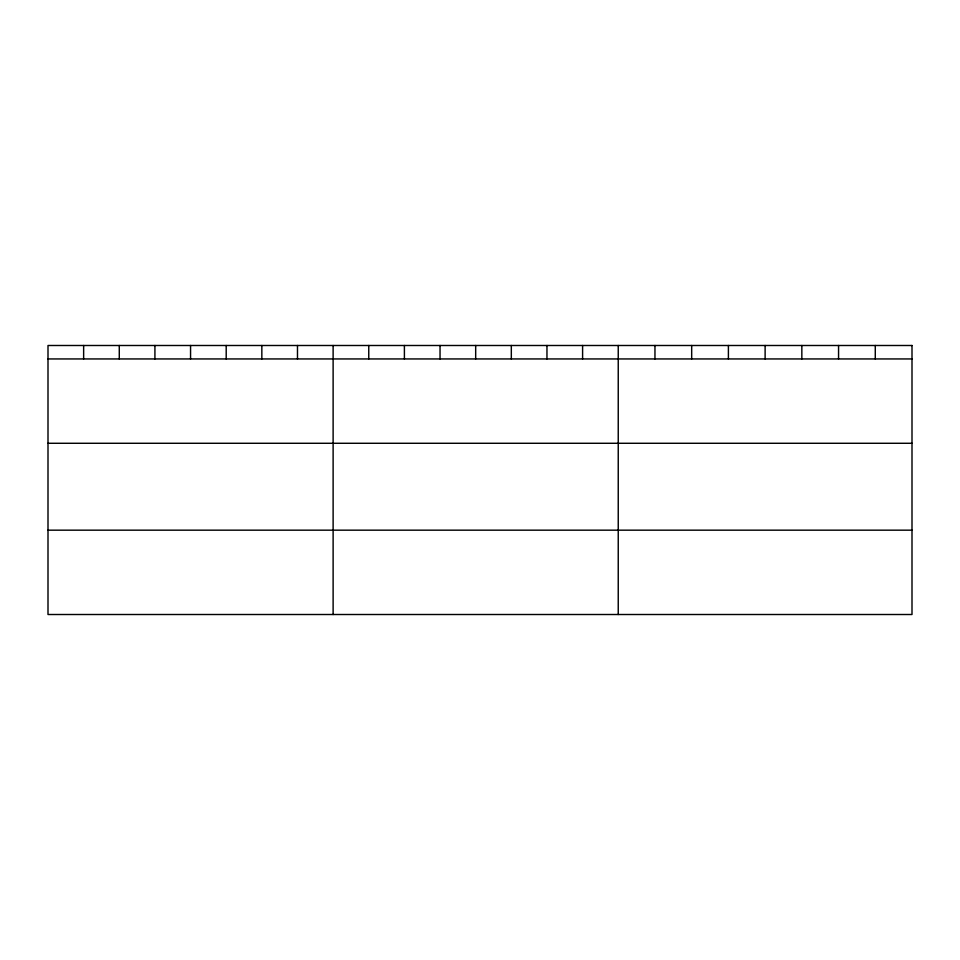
<?xml version="1.0" encoding="UTF-8"?>
<svg xmlns="http://www.w3.org/2000/svg" width="960" height="960" viewBox="0 0 960 960"><rect width="100%" height="100%" fill="white"/><g stroke="black" fill="none" stroke-linecap="round" stroke-linejoin="round"><path stroke-width="1.44" d="M48 358.944L912 358.944M48 443.28L912 443.28M48 530.172L912 530.172M875.28 345.492L875.28 358.944M838.56 345.492L838.56 358.944M801.84 345.492L801.84 358.944M765.12 345.492L765.12 358.944M728.4 345.492L728.4 358.944M691.68 345.492L691.68 358.944M654.96 345.492L654.96 358.944M618.24 345.492L618.24 614.508M582.6 345.492L582.6 358.944M546.96 345.492L546.96 358.944M511.32 345.492L511.32 358.944M475.68 345.492L475.68 358.944M440.04 345.492L440.04 358.944M404.4 345.492L404.4 358.944M368.76 345.492L368.76 358.944M333.12 345.492L333.12 614.508M297.48 345.492L297.48 358.944M261.84 345.492L261.84 358.944M226.2 345.492L226.2 358.944M190.56 345.492L190.56 358.944M154.92 345.492L154.92 358.944M119.28 345.492L119.28 358.944M83.64 345.492L83.64 358.944M912 345.492L48 345.492L48 614.508L912 614.508L912 345.492"/></g></svg>
